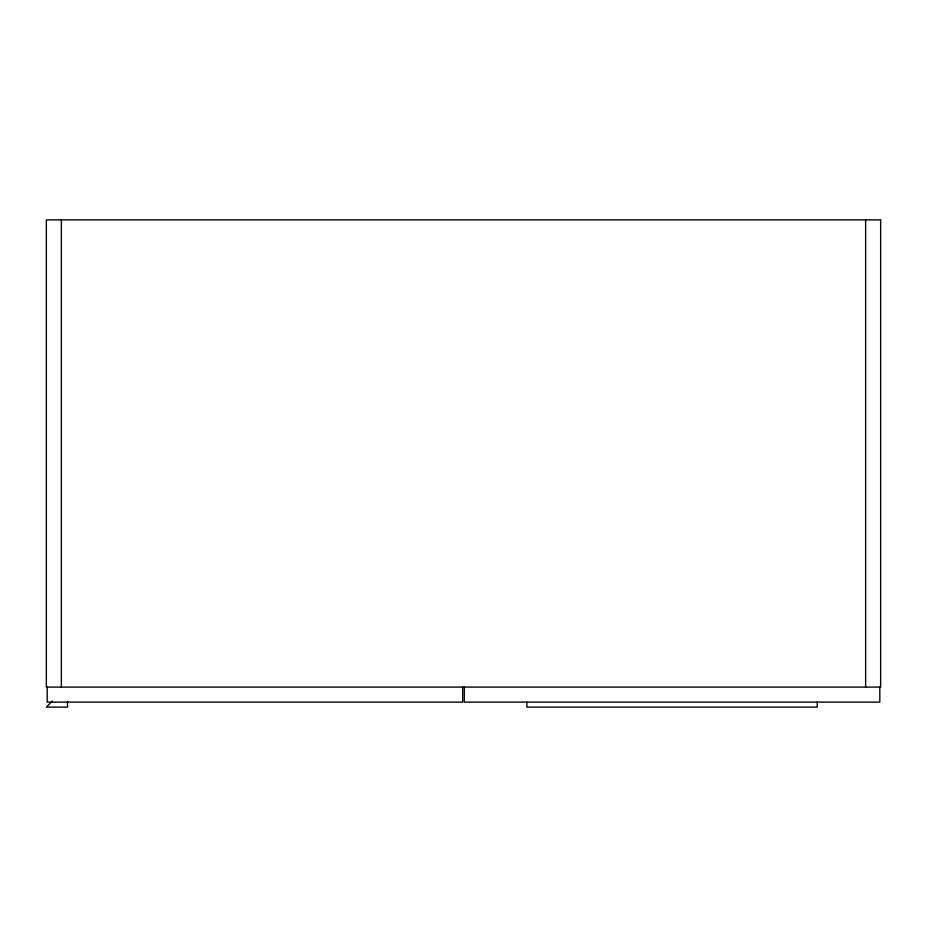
<?xml version="1.0" encoding="UTF-8"?>
<svg xmlns="http://www.w3.org/2000/svg" width="927" height="927" viewBox="0 0 927 927"><rect width="100%" height="100%" fill="white"/><g stroke="black" fill="none" stroke-linecap="round" stroke-linejoin="round"><path stroke-width="1.39" d="M52.41 701.055L46.35 707.116L67.544 707.116L67.544 701.461M879.816 687.092L879.816 702.11L464.334 702.11L464.334 687.092M865.633 219.884L865.633 687.092M817.243 702.11L817.243 707.116L526.907 707.116L526.907 702.11M462.666 687.092L462.666 702.11L47.184 702.11L47.184 687.092M61.367 219.884L61.367 687.092M880.65 219.884L46.35 219.884L46.35 687.092L880.65 687.092L880.65 219.884"/></g></svg>
